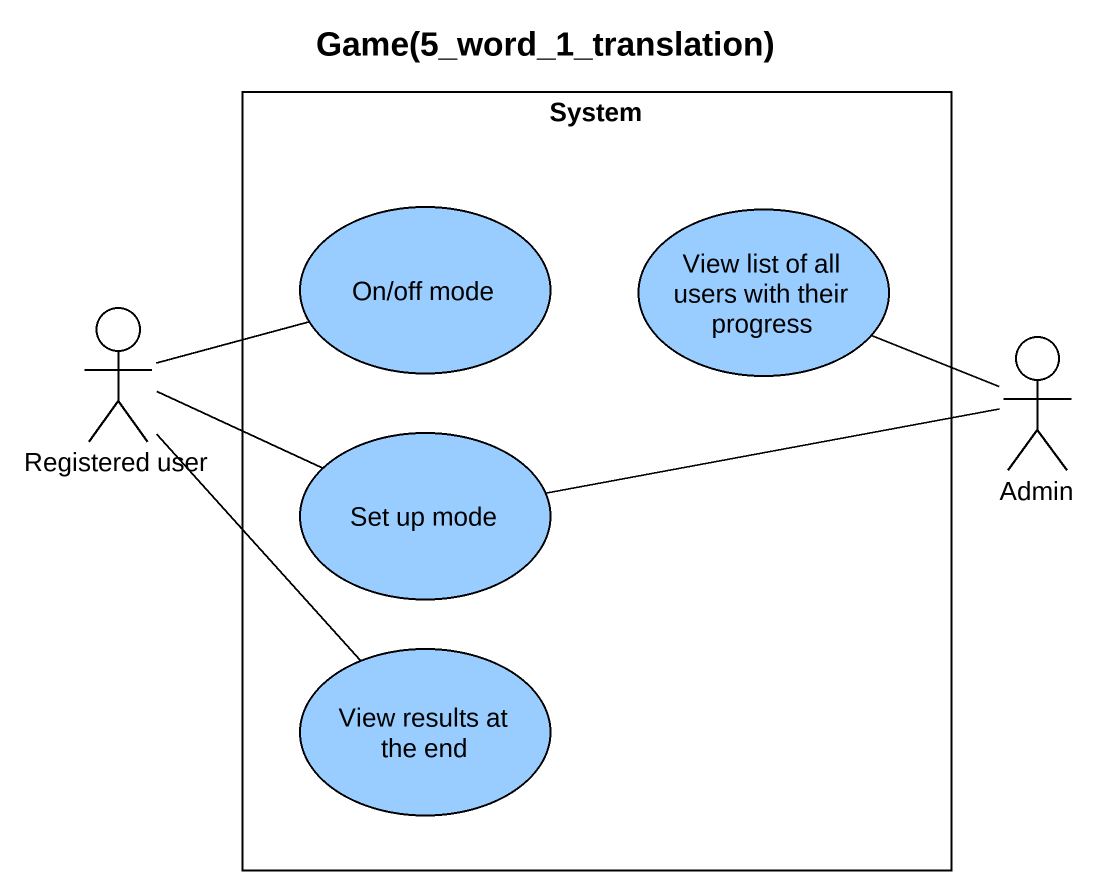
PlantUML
@startuml
title Game(5_word_1_translation)
rectangle System {
  usecase "On/off mode" as On_off_mode #99CCFF
  usecase "View list of all users with their progress" as View_list_of_all_users_with #99CCFF
  usecase "Set up mode" as Set_up_mode #99CCFF
  usecase "View results at the end" as View_results_at_the_end #99CCFF
}
actor "Registered user" as Registered_user
actor Admin
Registered_user -right- On_off_mode
Registered_user -right- Set_up_mode
Registered_user -- View_results_at_the_end
Admin -left- View_list_of_all_users_with
Admin -left- Set_up_mode
@enduml
